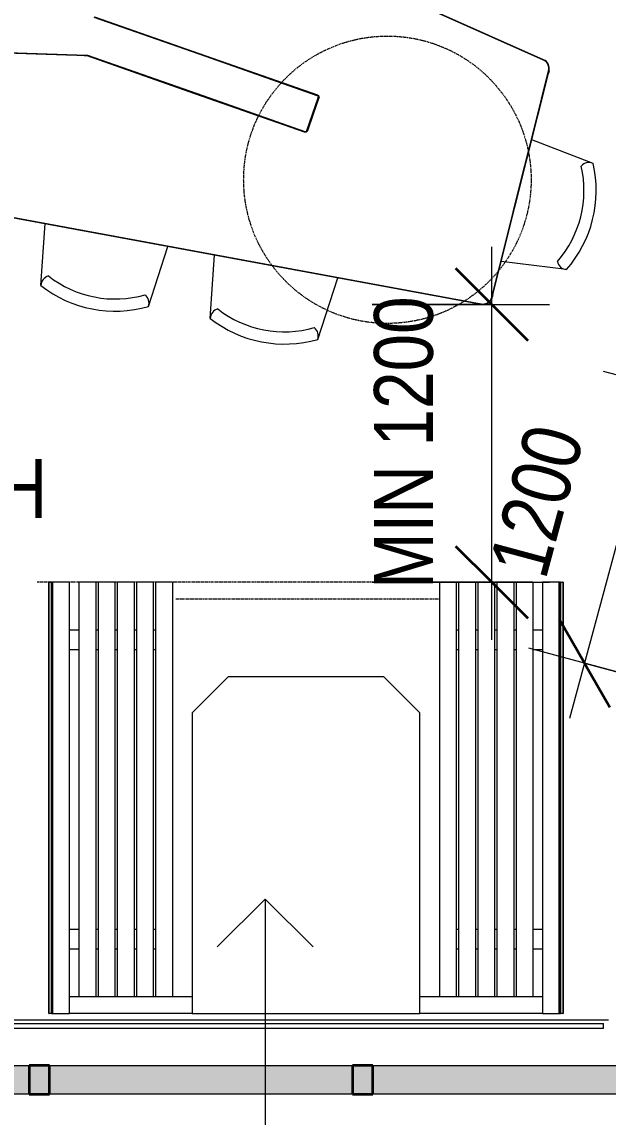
# Model space of a CAD drawing. Header units: millimetres. Extents: x -31381 to 39197, y -15686 to 26001.
# Drawn here: x 10187 to 12634, y -11502 to -6928 of the extents above; entities that cross this region are included whole.
import ezdxf

# ---------------------------------------------------------------- set-up
doc = ezdxf.new("R2010")
doc.units = ezdxf.units.MM
doc.linetypes.add('BVNDH-Overhead', pattern=[6, 4, -2])
for name, color, linetype, lineweight in [('A-ANNO-DIMS', 211, 'Continuous', 9), ('A-ANNO-DIMS-100', 211, 'Continuous', 9), ('A-FLOR-OVHD', 1, 'BVNDH-Overhead', 13), ('A-WALL', 113, 'Continuous', 13), ('G-ANNO-TEXT', 231, 'Continuous', 9), ('G-IMPT', 8, 'Continuous', 9), ('I-FURN', 30, 'Continuous', 13), ('I-WALL', 2, 'Continuous', 13), ('Q-CASE', 31, 'Continuous', 9)]:
    doc.layers.add(name, color=color, linetype=linetype, lineweight=lineweight)
doc.styles.add('Arial Narrow_2', font='ARIALN.TTF', dxfattribs={"height": 245.820669})
doc.dimstyles.new('BVNDH_2_5mm_with_CL_ROUNDED', dxfattribs={"dimscale": 304.8, "dimtxt": 250, "dimasz": 0.984252, "dimexe": 0.787402, "dimexo": 0.0625, "dimgap": 0.574147, "dimtad": 1, "dimdec": 0, "dimrnd": 10, "dimzin": 0, "dimdsep": 46, "dimtxsty": 'Arial Narrow_2', "dimblk1": 'OBLIQUE', "dimblk2": 'OBLIQUE', "dimsah": 1, "dimcen": 0.09, "dimdle": 0.787402, "dimazin": 0, "dimtfac": 1, "dimtdec": 4, "dimtix": 1, "dimtmove": 0, "dimatfit": 3, "dimfxl": 1.64042, "dimfxlon": 1, "dimtvp": 1, "dimtolj": 1, "dimtzin": 0, "dimarcsym": 2})

# ---------------------------------------------------------------- blocks, each defined once
blk = doc.blocks.new('Walls 1 - 140902 Building Facade_sat-1083296-Level 9 201 Kent St 1_100')
at = {"layer": 'G-IMPT', "lineweight": 13}
h = blk.add_hatch(color=254, dxfattribs=at)
h.paths.add_polyline_path([(8025.8, -11406.1), (33252.1, -11406.1), (34572.7, -10062.7), (35857, -10062.6), (36143.4, -10348.9), (35859.1, -10054.5), (34759.1, -10054.5), (34759.1, -9942.6), (34522.3, -9942.7), (33201.8, -11286.1), (-28884.7, -11286.1), (-28884.7, 22446.2), (-27551.8, 23804), (7526.8, 23803.2), (7528.2, 22383.7), (15558.5, 14390.4), (20647.8, 14389.7), (34759.1, 14387.6), (34759.1, 14507.6), (15608, 14510.4), (7648.2, 22433.7), (7646.7, 23923.1), (-27602.1, 23924), (-29004.7, 22495.3), (-29004.7, -11406.1), (6974, -11406.1)], flags=0)
h.paths.add_polyline_path([(35839.1, 14507.6), (37477.1, 16145.5), (37477.1, 16154.6), (35830.1, 14507.6)], flags=0)
at = {"layer": 'A-WALL', "color": 47, "lineweight": 35}
for p, q in [((10302.3, -11286.1), (10217.3, -11286.1)), ((10217.3, -11286.1), (10217.3, -11406.1)), ((10302.3, -11406.1), (10302.3, -11286.1)), ((11652.8, -11286.1), (11567.8, -11286.1)), ((11567.8, -11286.1), (11567.8, -11406.1)), ((11652.8, -11406.1), (11652.8, -11286.1)), ((10217.3, -11406.1), (10302.3, -11406.1)), ((11567.8, -11406.1), (11652.8, -11406.1))]:
    blk.add_line(p, q, dxfattribs=at)
at = {"layer": 'G-IMPT', "color": 67, "lineweight": 13}
for p, q in [((6216.5, -11286.1), (33201.8, -11286.1)), ((33252.1, -11406.1), (-29004.7, -11406.1))]:
    blk.add_line(p, q, dxfattribs=at)
blk = doc.blocks.new('Walls 1 - Walls 1-1083272-Level 9 201 Kent St 1_100')
blk.add_blockref('Walls 1 - 140902 Building Facade_sat-1083296-Level 9 201 Kent St 1_100', (0, 0))
blk = doc.blocks.new('Picnic Hut3 - Picnic Hut-1756807-Level 9 201 Kent St 1_100')
at = {"layer": 'I-FURN', "linetype": 'BVNDH-Overhead', "lineweight": 9}
blk.add_line((10829.5, -9277.4), (11930.5, -9277.4), dxfattribs=at)
blk = doc.blocks.new('Chair-Desk - Chair-Desk-V27-Level 9 201 Kent St 1_100')
at = {"layer": 'I-FURN', "lineweight": 9}
for p, q in [((-228.6, 0), (-262.6, -271.9)), ((228.6, 0), (262.1, -272.6))]:
    blk.add_line(p, q, dxfattribs=at)
for centre, radius, start, end in [((0, -446.9), 502, 62.9089, 117.0911), ((-186, -6.7), 43.1, 170.9971, 243.1852), ((0, -446.9), 451.2, 62.9089, 117.0911), ((186, -6.7), 43.1, 296.8148, 9.0029)]:
    blk.add_arc(centre, radius, start, end, dxfattribs=at)
blk = doc.blocks.new('Chair-Desk - Chair-Desk-V29-Level 9 201 Kent St 1_100')
at = {"layer": 'I-FURN', "lineweight": 9}
for p, q in [((-228.6, 0), (-261.5, 263.6)), ((228.6, 0), (261.6, 268.3))]:
    blk.add_line(p, q, dxfattribs=at)
for centre, radius, start, end in [((-186, 6.7), 43.1, 116.8148, 189.0029), ((0, 446.9), 451.2, 242.9089, 297.0911), ((186, 6.7), 43.1, 350.9971, 63.1852), ((0, 446.9), 502, 242.9089, 297.0911)]:
    blk.add_arc(centre, radius, start, end, dxfattribs=at)
blk = doc.blocks.new('Chair-Desk - Chair-Desk-V30-Level 9 201 Kent St 1_100')
at = {"layer": 'I-FURN', "lineweight": 9}
for p, q in [((-228.6, 0), (-260.7, 257)), ((228.6, 0), (260.8, 261.8))]:
    blk.add_line(p, q, dxfattribs=at)
for centre, radius, start, end in [((-186, 6.7), 43.1, 116.8148, 189.0029), ((0, 446.9), 451.2, 242.9089, 297.0911), ((186, 6.7), 43.1, 350.9971, 63.1852), ((0, 446.9), 502, 242.9089, 297.0911)]:
    blk.add_arc(centre, radius, start, end, dxfattribs=at)
blk = doc.blocks.new('Furniture 4 - Communal Table_sat-1760665-Level 9 201 Kent St 1_100')
at = {"layer": 'G-IMPT'}
for p, q in [((3237.9, -99.7), (1871.8, -55.7)), ((3237.9, -99.7), (3224.8, -99.3)), ((3237.9, -99.7), (3224.8, -99.3)), ((3224.8, -99.3), (3237.9, -99.7)), ((3224.8, -99.3), (3237.9, -99.7)), ((3237.8, -101.7), (3237.9, -100)), ((3238, -97.7), (3237.9, -99.7)), ((3240.2, -102.2), (3240.9, -100.3)), ((3240.9, -100.3), (3240.8, -100.5)), ((3240.9, -100.3), (3240.8, -100.5)), ((3241.6, -98.4), (3240.9, -100.3)), ((3252.4, -104.3), (3240.9, -100.3)), ((4366.1, -494.9), (3240.9, -100.3)), ((3252.4, -104.3), (3240.9, -100.3)), ((3240.9, -100.3), (3252.4, -104.3)), ((3240.9, -100.3), (3252.4, -104.3)), ((5588.3, -114.7), (5604.2, -121.8)), ((5603.4, -123.6), (5604.2, -121.8)), ((5604.2, -121.8), (5604.1, -122)), ((5338.4, -1351.8), (5632.3, -179.6)), ((5632.3, -179.6), (5629.3, -191.5)), ((5630.3, -179.1), (5632.3, -179.6)), ((5632.3, -179.6), (5632, -179.5)), ((3785.9, -291.4), (3768.3, -285.3)), ((3785.9, -291.4), (3768.3, -285.3)), ((3768.3, -285.3), (3785.9, -291.4)), ((3768.3, -285.3), (3785.9, -291.4)), ((4438.4, -319), (4378.9, -488.8)), ((4420.6, -302.1), (4432.3, -306.2)), ((4420.6, -302.1), (4432.3, -306.2)), ((4432.3, -306.2), (4420.6, -302.1)), ((4432.3, -306.2), (4420.6, -302.1)), ((4432.2, -306.5), (4431.6, -308.1)), ((4432.3, -306.2), (4433, -304.3)), ((4432.4, -306), (4432.3, -306.2)), ((4432.4, -306), (4432.3, -306.2)), ((4438.4, -319), (4435.3, -327.9)), ((4435.3, -327.9), (4438.4, -319)), ((4438.4, -319), (4435.3, -327.9)), ((4435.3, -327.9), (4438.4, -319)), ((4436.5, -318.3), (4438.2, -318.9)), ((4438.4, -319), (4439.4, -319.3)), ((4438.4, -319), (4439.4, -319.3)), ((4440.3, -319.6), (4438.4, -319)), ((4366.1, -494.9), (4354.6, -490.9)), ((4366.1, -494.9), (4354.6, -490.9)), ((4354.6, -490.9), (4366.1, -494.9)), ((4354.6, -490.9), (4366.1, -494.9)), ((4365.5, -496.8), (4366, -495.2)), ((4366.1, -495.1), (4366.1, -494.9)), ((4366.8, -493), (4366.2, -494.7)), ((4377, -488.1), (4378.6, -488.7)), ((4384.6, -472.3), (4378.9, -488.8)), ((4378.9, -488.8), (4384.6, -472.3)), ((4384.6, -472.3), (4378.9, -488.8)), ((4378.9, -488.8), (4384.6, -472.3)), ((4378.9, -488.8), (4379, -488.9)), ((4378.9, -488.8), (4379.1, -488.9)), ((4380.7, -489.5), (4378.9, -488.8)), ((5336.5, -1351.3), (5338.4, -1351.8)), ((5338.4, -1351.8), (5337.2, -1351.5)), ((5341.4, -1339.8), (5338.4, -1351.8)), ((5280.8, -1388.8), (5269.4, -1386.6)), ((5280.8, -1388.8), (5281.2, -1386.8)), ((5280.8, -1388.8), (5281.1, -1387.6))]:
    blk.add_line(p, q, dxfattribs=at)
at = {"layer": 'G-IMPT', "flags": 128}
for points in [[(5603.4, -123.6), (4501.6, 368.7), (3399.9, 860.9)], [(5604.2, -121.8), (4502.5, 370.5), (3400.7, 862.8)], [(4431.6, -308.1), (3853.9, -105.5), (3276.2, 97.2)], [(3276.9, 99), (3854.6, -103.6), (4432.3, -306.2)], [(3277.6, 100.9), (3855.3, -101.7), (4433, -304.3)], [(1294.9, -35.1), (2266.4, -66.4), (3238, -97.7)], [(3237.9, -99.7), (2554.8, -77.7), (1871.8, -55.7)], [(3237.8, -101.7), (2554.8, -79.7), (1871.7, -57.7)], [(4365.5, -496.8), (3802.8, -299.5), (3240.2, -102.2)], [(4366.1, -494.9), (3803.5, -297.6), (3240.9, -100.3)], [(3241.6, -98.4), (3804.2, -295.7), (4366.8, -493)], [(5336.5, -1351.3), (5410, -1058.2), (5483.4, -765.2), (5556.9, -472.1), (5630.3, -179.1)], [(5630.3, -179.1), (5556.9, -472.1), (5483.4, -765.2), (5410, -1058.2), (5336.5, -1351.3)], [(5338.4, -1351.8), (5485.4, -765.7), (5632.3, -179.6)], [(4377, -488.1), (4406.8, -403.2), (4436.5, -318.3)], [(4438.4, -319), (4408.6, -403.9), (4378.9, -488.8)], [(4440.3, -319.6), (4410.5, -404.5), (4380.7, -489.5)], [(4432.3, -306.2), (4434.1, -307), (4435.7, -308.2), (4437.1, -309.7), (4438.1, -311.5), (4438.7, -313.3), (4439, -314.7), (4438.9, -316.9), (4438.8, -317.5)], [(4378.9, -488.8), (4378, -490.6), (4376.8, -492.2), (4375.3, -493.6), (4373.6, -494.6), (4371.8, -495.2), (4370.4, -495.5), (4368.2, -495.4), (4367.6, -495.3)], [(982.9, -593.8), (3131.9, -991.3), (5280.8, -1388.8)], [(983.2, -591.8), (3132.2, -989.3), (5281.2, -1386.8)]]:
    blk.add_lwpolyline(points, dxfattribs=at)
at = {"layer": 'G-IMPT'}
for centre, radius, start, end in [((3237.6, -109.7), 10, 70.6719, 88.1554), ((3237.6, -109.7), 10, 70.6719, 88.1554), ((3237.6, -109.7), 10, 70.6719, 88.1554), ((3237.6, -109.7), 10, 70.6719, 88.1554), ((5583.8, -167.4), 50, 345.9275, 65.9242), ((5583.8, -167.4), 50, 345.9275, 65.9242), ((4429, -315.6), 10, 40.6719, 70.6719), ((4429, -315.6), 10, 340.6719, 70.6719), ((4429, -315.6), 10, 340.6719, 70.6719), ((4429, -315.6), 10, 340.6719, 70.6719), ((4429, -315.6), 10, 340.6719, 30.6719), ((4369.4, -485.5), 10, 250.6719, 340.6719), ((4369.4, -485.5), 10, 250.6719, 340.6719), ((4369.4, -485.5), 10, 250.6719, 340.6719), ((4369.4, -485.5), 10, 250.6719, 287.5725), ((4369.4, -485.5), 10, 295.6719, 340.6719)]:
    blk.add_arc(centre, radius, start, end, dxfattribs=at)
for points in [[(3240.2, -102.2), (3240, -102.1), (3239.5, -101.9), (3238.7, -101.8), (3238.1, -101.7), (3237.8, -101.7)], [(3238, -97.7), (3238.4, -97.7), (3239.2, -97.8), (3240.4, -98), (3241.2, -98.2), (3241.6, -98.4)], [(4433.9, -309.3), (4433.2, -308.8), (4432.4, -308.4), (4431.6, -308.1)], [(4436.5, -318.3), (4436.8, -317.5), (4437, -316.7), (4437, -315.8)], [(4366.8, -493), (4367.6, -493.3), (4368.4, -493.5), (4369.2, -493.5)], [(4375.8, -490.3), (4376.3, -489.7), (4376.7, -488.9), (4377, -488.1)], [(5315.2, -1382.8), (5315.8, -1382.4), (5316.4, -1382), (5317, -1381.7)]]:
    blk.add_open_spline(points, degree=3, dxfattribs=at)
for points, knots in [([(5628.4, -149.8), (5627.5, -147.5), (5624.3, -140.8), (5616.3, -131.1), (5607.9, -125.6), (5603.4, -123.6)], [-0.5554982, -0.5554982, -0.5554982, -0.5554982, -0.4444444, -0.2222222, 0, 0, 0, 0]), ([(5630.3, -179.1), (5631.8, -173.1), (5632.4, -163), (5629.8, -153.3), (5628.4, -149.8)], [-1, -1, -1, -1, -0.7222222, -0.5555556, -0.5555556, -0.5555556, -0.5555556]), ([(4433, -304.3), (4434.6, -304.9), (4437.7, -306.8), (4440.4, -311), (4441.2, -315.5), (4440.8, -318.3), (4440.3, -319.6)], [-1, -1, -1, -1, -0.722222, -0.444444, -0.222222, 0, 0, 0, 0]), ([(4380.7, -489.5), (4380.2, -491.1), (4378.3, -494.2), (4374.1, -496.9), (4369.6, -497.7), (4366.8, -497.3), (4365.5, -496.8)], [-1, -1, -1, -1, -0.722222, -0.444444, -0.222222, 0, 0, 0, 0]), ([(4369.9, -497.5), (4369.2, -497.5), (4367.7, -497.4), (4366.2, -497.1), (4365.5, -496.8)], [0.7600351, 0.7600351, 0.7600351, 0.7600351, 0.875, 1, 1, 1, 1]), ([(4374.3, -496.4), (4373.7, -496.7), (4372.4, -497.2), (4371.1, -497.4), (4370.4, -497.4)], [0.5167253, 0.5167253, 0.5167253, 0.5167253, 0.625, 0.733372, 0.733372, 0.733372, 0.733372]), ([(4378.2, -493.7), (4377.7, -494.2), (4376.7, -495.1), (4375.5, -495.9), (4374.9, -496.2)], [0.266628, 0.266628, 0.266628, 0.266628, 0.375, 0.4832747, 0.4832747, 0.4832747, 0.4832747]), ([(4380.7, -489.5), (4380.5, -490.2), (4379.8, -491.6), (4379, -492.8), (4378.5, -493.4)], [0, 0, 0, 0, 0.125, 0.2399649, 0.2399649, 0.2399649, 0.2399649]), ([(5280.8, -1388.8), (5280.7, -1388.7), (5281.1, -1388.8), (5281.3, -1388.8), (5281.6, -1388.9), (5281.9, -1389), (5282.2, -1389), (5282.6, -1389.1), (5283, -1389.1), (5283.6, -1389.2), (5284.3, -1389.3), (5285.2, -1389.4), (5286.3, -1389.5), (5287.4, -1389.5), (5288.6, -1389.6), (5290.1, -1389.6), (5292, -1389.6), (5294.3, -1389.4), (5296.6, -1389.2), (5298.9, -1388.8), (5301.2, -1388.3), (5304.3, -1387.5), (5308.2, -1386.2), (5312.8, -1384.2), (5317, -1381.7), (5321, -1378.9), (5326, -1374.5), (5331.3, -1368.3), (5335.8, -1360.2), (5337.7, -1354.6), (5338.4, -1351.8)], [0, 0, 0, 0, 0.00293, 0.005859, 0.011719, 0.015625, 0.019531, 0.023438, 0.03125, 0.039062, 0.046875, 0.0625, 0.078125, 0.09375, 0.109375, 0.125, 0.15625, 0.1875, 0.21875, 0.25, 0.28125, 0.3125, 0.375, 0.4375, 0.5, 0.5625, 0.625, 0.75, 0.875, 1, 1, 1, 1]), ([(5281.2, -1386.8), (5284.3, -1387.3), (5288.9, -1387.7), (5294.8, -1387.4), (5299.2, -1386.8), (5303.6, -1385.7), (5307.9, -1384.2), (5312.1, -1382.3), (5315.9, -1380), (5319.6, -1377.4), (5323, -1374.4), (5326.2, -1371.1), (5329, -1367.6), (5331.4, -1363.9), (5334.1, -1358.6), (5335.7, -1354.3), (5336.5, -1351.3)], [0, 0, 0, 0, 0.125, 0.1875, 0.25, 0.3125, 0.375, 0.4375, 0.5, 0.5625, 0.625, 0.6875, 0.75, 0.8125, 0.875, 1, 1, 1, 1]), ([(5318.2, -1380.8), (5319.1, -1380.2), (5321.4, -1378.5), (5326, -1374.5), (5331.3, -1368.3), (5335.8, -1360.2), (5337.7, -1354.6), (5338.4, -1351.8)], [-0.4812012, -0.4812012, -0.4812012, -0.4812012, -0.4375, -0.375, -0.25, -0.125, 0, 0, 0, 0]), ([(5280.8, -1388.8), (5280.7, -1388.7), (5281.2, -1388.8), (5281.4, -1388.9), (5281.7, -1388.9), (5281.9, -1389), (5282.2, -1389), (5282.6, -1389.1), (5283, -1389.1), (5283.6, -1389.2), (5284.3, -1389.3), (5285.2, -1389.4), (5286.3, -1389.5), (5287.4, -1389.5), (5288.6, -1389.6), (5290.1, -1389.6), (5292, -1389.6), (5294.3, -1389.4), (5295.8, -1389.3), (5296.5, -1389.2)], [-1, -1, -1, -1, -0.9960938, -0.9921875, -0.9882812, -0.984375, -0.9804688, -0.9765625, -0.96875, -0.9609375, -0.953125, -0.9375, -0.921875, -0.90625, -0.890625, -0.875, -0.84375, -0.8125, -0.7818701, -0.7818701, -0.7818701, -0.7818701]), ([(5297.1, -1389.1), (5297.7, -1389), (5299.1, -1388.8), (5300.7, -1388.4), (5301.7, -1388.2), (5301.9, -1388.1)], [-0.77480093, -0.77480093, -0.77480093, -0.77480093, -0.75, -0.71875, -0.70963223, -0.70963223, -0.70963223, -0.70963223]), ([(5307.7, -1386.3), (5307.9, -1386.3), (5308.5, -1386), (5309.1, -1385.8), (5309.6, -1385.6)], [-0.6317844, -0.6317844, -0.6317844, -0.6317844, -0.625, -0.60618412, -0.60618412, -0.60618412, -0.60618412])]:
    blk.add_open_spline(points, degree=3, knots=knots, dxfattribs=at)
blk = doc.blocks.new('Furniture 4 - Furniture 4-1760701-Level 9 201 Kent St 1_100')
at = {"xscale": 0.8059305578459891, "yscale": 0.8059305578459891, "zscale": 0.8059305578459891}
blk.add_blockref('Furniture 4 - Communal Table_sat-1760665-Level 9 201 Kent St 1_100', (7848.6, -6988.3), dxfattribs=at)
blk = doc.blocks.new('Furniture 13 - Picnic Huts Cropped_sat-1761081-Level 9 201 Kent St 1_100')
at = {"layer": 'G-IMPT'}
for p, q in [((3893.9, 0), (3893.9, 1800)), ((3895.4, 1800), (3893.9, 1800)), ((3895.4, 1800), (3903.2, 1800)), ((3903.2, 1800), (3903.2, 0)), ((3903.2, 1800), (3904.5, 1800)), ((3905.4, 1800), (3904.9, 1800)), ((3905.4, 0), (3905.4, 1800)), ((3908.7, 1800), (3905.4, 1800)), ((3908.7, 0), (3908.7, 1800)), ((3980.1, 1800), (3910.1, 1800)), ((3910.1, 1800), (3910.1, 0)), ((3980.1, 0), (3980.1, 1800)), ((3980.1, 1800), (4492.6, 1800)), ((5442.6, 1800), (4492.6, 1800)), ((4492.6, 1800), (4492.6, 545)), ((5442.6, 1800), (5955.1, 1800)), ((5442.6, 545), (5442.6, 1800)), ((6025.1, 1800), (5955.1, 1800)), ((5955.1, 1800), (5955.1, 0)), ((6025.1, 0), (6025.1, 1800)), ((6026.3, 0), (6026.3, 1800)), ((6029.6, 1800), (6026.3, 1800)), ((6029.6, 0), (6029.6, 1800)), ((6030.1, 1800), (6029.6, 1800)), ((6030.5, 1800), (6031.7, 1800)), ((6031.7, 0), (6031.7, 1800)), ((6031.7, 1800), (6039.5, 1800)), ((6041, 1800), (6039.5, 1800)), ((6041, 1800), (6041, 0)), ((4492.6, 1730), (3980.1, 1730)), ((4020.1, 0), (4020.1, 1730)), ((4090.1, 1730), (4020.1, 1730)), ((4090.1, 0), (4090.1, 1730)), ((4100.1, 0), (4100.1, 1730)), ((4170.1, 1730), (4100.1, 1730)), ((4170.1, 0), (4170.1, 1730)), ((4180.1, 0), (4180.1, 1730)), ((4250.1, 1730), (4180.1, 1730)), ((4250.1, 0), (4250.1, 1730)), ((4260.1, 0), (4260.1, 1730)), ((4330.1, 1730), (4260.1, 1730)), ((4330.1, 0), (4330.1, 1730)), ((4340.1, 0), (4340.1, 1730)), ((4410.1, 1730), (4340.1, 1730)), ((4410.1, 0), (4410.1, 1730)), ((5955.1, 1730), (5442.6, 1730)), ((5525.1, 0), (5525.1, 1730)), ((5595.1, 1730), (5525.1, 1730)), ((5595.1, 0), (5595.1, 1730)), ((5605.1, 0), (5605.1, 1730)), ((5675.1, 1730), (5605.1, 1730)), ((5675.1, 0), (5675.1, 1730)), ((5685.1, 0), (5685.1, 1730)), ((5755.1, 1730), (5685.1, 1730)), ((5755.1, 0), (5755.1, 1730)), ((5765.1, 0), (5765.1, 1730)), ((5835.1, 1730), (5765.1, 1730)), ((5835.1, 0), (5835.1, 1730)), ((5845.1, 0), (5845.1, 1730)), ((5915.1, 1730), (5845.1, 1730)), ((5915.1, 0), (5915.1, 1730)), ((4020.1, 1530), (3980.1, 1530)), ((4100.1, 1530), (4090.1, 1530)), ((4180.1, 1530), (4170.1, 1530)), ((4260.1, 1530), (4250.1, 1530)), ((4340.1, 1530), (4330.1, 1530)), ((5605.1, 1530), (5595.1, 1530)), ((5685.1, 1530), (5675.1, 1530)), ((5765.1, 1530), (5755.1, 1530)), ((5845.1, 1530), (5835.1, 1530)), ((5955.1, 1530), (5915.1, 1530)), ((3980.1, 1450), (4020.1, 1450)), ((4090.1, 1450), (4100.1, 1450)), ((4170.1, 1450), (4180.1, 1450)), ((4250.1, 1450), (4260.1, 1450)), ((4330.1, 1450), (4340.1, 1450)), ((5595.1, 1450), (5605.1, 1450)), ((5675.1, 1450), (5685.1, 1450)), ((5755.1, 1450), (5765.1, 1450)), ((5835.1, 1450), (5845.1, 1450)), ((5915.1, 1450), (5955.1, 1450)), ((4492.6, 545), (4642.6, 395)), ((5292.6, 395), (5442.6, 545)), ((4642.6, 395), (5292.6, 395)), ((4020.1, 280), (3980.1, 280)), ((4100.1, 280), (4090.1, 280)), ((4180.1, 280), (4170.1, 280)), ((4260.1, 280), (4250.1, 280)), ((4340.1, 280), (4330.1, 280)), ((5605.1, 280), (5595.1, 280)), ((5685.1, 280), (5675.1, 280)), ((5765.1, 280), (5755.1, 280)), ((5845.1, 280), (5835.1, 280)), ((5955.1, 280), (5915.1, 280)), ((3980.1, 200), (4020.1, 200)), ((4090.1, 200), (4100.1, 200)), ((4170.1, 200), (4180.1, 200)), ((4250.1, 200), (4260.1, 200)), ((4330.1, 200), (4340.1, 200)), ((5595.1, 200), (5605.1, 200)), ((5675.1, 200), (5685.1, 200)), ((5755.1, 200), (5765.1, 200)), ((5835.1, 200), (5845.1, 200)), ((5915.1, 200), (5955.1, 200)), ((3893.9, 0), (3895.4, 0)), ((3903.2, 0), (3895.4, 0)), ((3904.5, 0), (3903.2, 0)), ((3904.9, 0), (3905.4, 0)), ((3905.4, 0), (3908.7, 0)), ((3910.1, 0), (3980.1, 0)), ((4020.1, 0), (4090.1, 0)), ((4100.1, 0), (4170.1, 0)), ((4180.1, 0), (4250.1, 0)), ((4260.1, 0), (4330.1, 0)), ((4340.1, 0), (4410.1, 0)), ((5525.1, 0), (5595.1, 0)), ((5605.1, 0), (5675.1, 0)), ((5685.1, 0), (5755.1, 0)), ((5765.1, 0), (5835.1, 0)), ((5845.1, 0), (5915.1, 0)), ((5955.1, 0), (6025.1, 0)), ((6026.3, 0), (6029.6, 0)), ((6029.6, 0), (6030.1, 0)), ((6031.7, 0), (6030.5, 0)), ((6039.5, 0), (6031.7, 0)), ((6039.5, 0), (6041, 0))]:
    blk.add_line(p, q, dxfattribs=at)
at = {"layer": 'G-IMPT', "flags": 128}
for points in [[(3895.4, 0), (3895.4, 450), (3895.4, 900), (3895.4, 1350), (3895.4, 1800)], [(3895.4, 1800), (3897.7, 1800), (3899.9, 1800), (3902.2, 1800), (3904.5, 1800)], [(3904.5, 1800), (3904.5, 1350), (3904.5, 900), (3904.5, 450), (3904.5, 0)], [(3904.9, 1800), (3904.9, 1350), (3904.9, 900), (3904.9, 450), (3904.9, 0)], [(3904.9, 0), (3904.9, 450), (3904.9, 900), (3904.9, 1350), (3904.9, 1800)], [(6030.1, 0), (6030.1, 450), (6030.1, 900), (6030.1, 1350), (6030.1, 1800)], [(6030.1, 1800), (6030.1, 1350), (6030.1, 900), (6030.1, 450), (6030.1, 0)], [(6030.5, 0), (6030.5, 450), (6030.5, 900), (6030.5, 1350), (6030.5, 1800)], [(6030.5, 1800), (6032.7, 1800), (6035, 1800), (6037.3, 1800), (6039.5, 1800)], [(6039.5, 1800), (6039.5, 1350), (6039.5, 900), (6039.5, 450), (6039.5, 0)], [(3904.5, 0), (3902.2, 0), (3899.9, 0), (3897.7, 0), (3895.4, 0)], [(6039.5, 0), (6037.3, 0), (6035, 0), (6032.7, 0), (6030.5, 0)]]:
    blk.add_lwpolyline(points, dxfattribs=at)
blk = doc.blocks.new('Furniture 13 - Furniture 12-1761111-Level 9 201 Kent St 1_100')
at = {"rotation": 180}
blk.add_blockref('Furniture 13 - Picnic Huts Cropped_sat-1761081-Level 9 201 Kent St 1_100', (16340.6, -9208.6), dxfattribs=at)
blk = doc.blocks.new('Casework 14 - Casework 14-1946367-Level 9 201 Kent St 1_100')
at = {"layer": 'Q-CASE'}
for p, q in [((12635.7, -11097.1), (7890.1, -11097.1)), ((7546.1, -11286.1), (12948.2, -11286.1))]:
    blk.add_line(p, q, dxfattribs=at)
blk = doc.blocks.new('DIMBLOCK10-Level 9 201 Kent St 1_100')
at = {"layer": 'A-ANNO-DIMS-100'}
for p, q in [((12909.3, -8218.7), (12473.4, -9837.6)), ((13329.7, -8580.5), (12615.2, -8388.1)), ((12846.9, -8450.5), (13329.7, -8580.5)), ((13018.6, -9735.9), (12304, -9543.5)), ((12535.8, -9605.9), (13018.6, -9735.9))]:
    blk.add_line(p, q, dxfattribs=at)
at = {"layer": 'A-ANNO-DIMS-100', "lineweight": 35}
for p, q in [((12846.9, -8450.5), (12741.1, -8266.6)), ((12846.9, -8450.5), (12952.8, -8634.3)), ((12535.8, -9605.9), (12429.9, -9422)), ((12535.8, -9605.9), (12641.6, -9789.7))]:
    blk.add_line(p, q, dxfattribs=at)
at = {"layer": 'A-ANNO-DIMS-100', "color": 0, "insert": (12135.5, -9199), "char_height": 245.82, "width": 742.857, "attachment_point": 1, "rotation": 74.9278, "line_spacing_factor": 0.968573, "style": 'Arial Narrow_2'}
blk.add_mtext('1200', dxfattribs=at)
blk = doc.blocks.new('_Oblique')
at = {"color": 0, "linetype": 'ByBlock', "lineweight": -2}
blk.add_line((-0.5, -0.5), (0.5, 0.5), dxfattribs=at)
blk = doc.blocks.new('DIMBLOCK12-Level 9 201 Kent St 1_100')
at = {"layer": 'A-ANNO-DIMS-100'}
for p, q in [((12149.5, -9508.6), (12149.5, -7868.3)), ((11649.5, -8108.3), (12389.5, -8108.3)), ((12149.5, -8108.3), (11649.5, -8108.3)), ((11649.5, -9268.6), (12389.5, -9268.6)), ((12149.5, -9268.6), (11649.5, -9268.6))]:
    blk.add_line(p, q, dxfattribs=at)
at = {"layer": 'A-ANNO-DIMS-100', "lineweight": 35}
for p, q in [((12149.5, -8108.3), (11999.5, -7958.3)), ((12149.5, -8108.3), (12299.5, -8258.3)), ((12149.5, -9268.6), (11999.5, -9118.6)), ((12149.5, -9268.6), (12299.5, -9418.6))]:
    blk.add_line(p, q, dxfattribs=at)
at = {"layer": 'A-ANNO-DIMS-100', "color": 0, "insert": (11657.2, -9295.6), "char_height": 245.82, "width": 1457.143, "attachment_point": 1, "rotation": 90, "line_spacing_factor": 0.968573, "style": 'Arial Narrow_2'}
blk.add_mtext('MIN 1200', dxfattribs=at)

msp = doc.modelspace()

# ---------------------------------------------------------------- linework, layer by layer
at = {"layer": 'A-FLOR-OVHD'}
msp.add_line((12250.5, -9268.6), (10250.5, -9268.6), dxfattribs=at)
msp.add_circle((11713.1, -7587.5), 600, dxfattribs=at)
at = {"layer": 'G-ANNO-TEXT', "color": 7}
for q in [(11002.9, -10791.2), (11402.9, -10791.2), (11202.9, -12222.3)]:
    msp.add_line((11202.9, -10591.2), q, dxfattribs=at)
at = {"layer": 'I-WALL', "lineweight": 9}
for p, q in [((7890.1, -11111.1), (12615.7, -11111.1)), ((12615.7, -11131.1), (12615.7, -11111.1)), ((12615.7, -11131.1), (7890.1, -11131.1))]:
    msp.add_line(p, q, dxfattribs=at)

# ---------------------------------------------------------------- block references
at = {"layer": 'A-WALL', "color": 67}
msp.add_blockref('Walls 1 - Walls 1-1083272-Level 9 201 Kent St 1_100', (0, 0), dxfattribs=at)
at = {"layer": 'I-FURN', "lineweight": 9}
for name, p in [('Furniture 4 - Furniture 4-1760701-Level 9 201 Kent St 1_100', (0, 0)), ('Furniture 13 - Furniture 12-1761111-Level 9 201 Kent St 1_100', (0, -60)), ('Picnic Hut3 - Picnic Hut-1756807-Level 9 201 Kent St 1_100', (0, -60))]:
    msp.add_blockref(name, p, dxfattribs=at)
for name, p, rotation in [('Chair-Desk - Chair-Desk-V27-Level 9 201 Kent St 1_100', (12516.2, -7740.8), 255.9999999999986), ('Chair-Desk - Chair-Desk-V30-Level 9 201 Kent St 1_100', (10491, -8072.9), 349.000000000001), ('Chair-Desk - Chair-Desk-V29-Level 9 201 Kent St 1_100', (11197.8, -8210.3), 349.000000000001)]:
    msp.add_blockref(name, p, dxfattribs=dict(at, rotation=rotation))
at = {"layer": 'Q-CASE'}
msp.add_blockref('Casework 14 - Casework 14-1946367-Level 9 201 Kent St 1_100', (0, 0), dxfattribs=at)

# ---------------------------------------------------------------- texts
at = {"layer": 'G-ANNO-TEXT', "color": 7, "insert": (6412.1, -8357.1), "char_height": 245.821, "width": 4641, "attachment_point": 1, "line_spacing_factor": 0.968573, "style": 'Arial Narrow_2'}
msp.add_mtext('FULL HEIGHT JOINERY TO\\P2100 AFFL MAXIMISE DEPTH', dxfattribs=at)

# ---------------------------------------------------------------- dimensions: what is measured, and where the dimension line sits
at = {"layer": 'A-ANNO-DIMS'}
dim = msp.add_linear_dim(base=(12149.5, -8108.3), p1=(11649.5, -9268.6), p2=(11649.5, -8108.3), angle=90, text='MIN 1200', dimstyle='BVNDH_2_5mm_with_CL_ROUNDED', override={"dimpost": '<>', "dimfxl": 1160.30626}, dxfattribs=at)
dim.commit()
dim.dimension.update_dxf_attribs({"geometry": 'DIMBLOCK12-Level 9 201 Kent St 1_100', "text_midpoint": (11848.9, -8688.4)})
dim = msp.add_linear_dim(base=(12535.8, -9605.9), p1=(13329.7, -8580.5), p2=(13018.6, -9735.9), angle=74.9278, dimstyle='BVNDH_2_5mm_with_CL_ROUNDED', override={"dimpost": '<>', "dimfxl": 1196.541966}, dxfattribs=at)
dim.commit()
dim.dimension.update_dxf_attribs({"geometry": 'DIMBLOCK10-Level 9 201 Kent St 1_100', "text_midpoint": (12401.2, -8950)})

doc.saveas('drawing.dxf')
